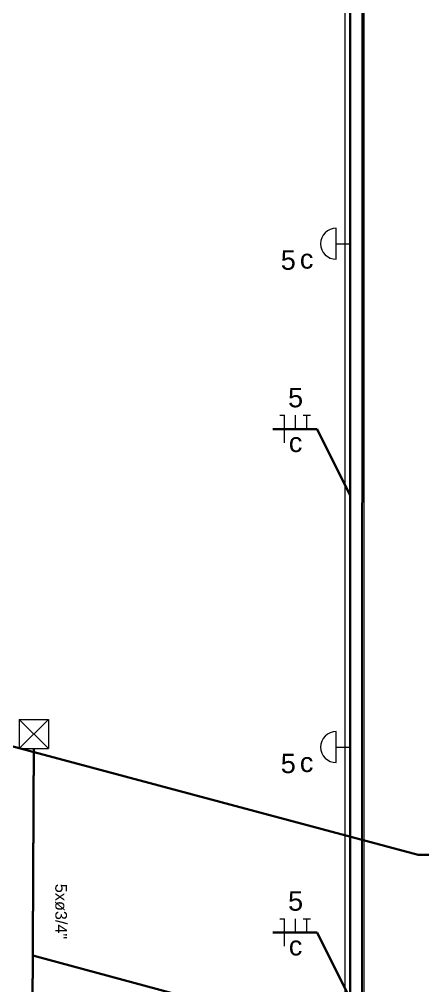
# Model space of a CAD drawing. Header units: inches. Extents: x -3 to 923, y -103 to 154.
# Drawn here: x 40.89 to 44.57, y 46.63 to 55.44 of the extents above; entities that cross this region are included whole.
import ezdxf

# ---------------------------------------------------------------- set-up
doc = ezdxf.new("R2010")
doc.units = ezdxf.units.IN
doc.header["$LTSCALE"] = 10
doc.header["$MEASUREMENT"] = 0
doc.linetypes.add('Dashed', pattern=[0.75, 0.5, -0.25])
for name, color, linetype, lineweight in [('BASE', 8, 'Continuous', 5), ('EL-Condutos', 4, 'Continuous', 30), ('EL-Fios', 9, 'Continuous', 20), ('EL-Textos condutos', 7, 'Continuous', 20), ('EL-Textos fios', 2, 'Continuous', 30), ('EL-Textos pontos', 2, 'Continuous', 30), ('P-SIMBOL', 5, 'Continuous', 20)]:
    doc.layers.add(name, color=color, linetype=linetype, lineweight=lineweight)
doc.styles.add('Arial', font='arial.ttf')

msp = doc.modelspace()

# ---------------------------------------------------------------- linework, layer by layer
msp.add_line((44.0078, 27.9408), (44.0308, 83.6808))
at = {"layer": 'BASE'}
for p, q in [((44.0308, 83.6808), (44.0308, 31.4023)), ((43.8578, 83.5078), (43.8578, 31.4023))]:
    msp.add_line(p, q, dxfattribs=at)
at = {"layer": 'EL-Condutos', "linetype": 'Continuous'}
for points in [[(43.9078, 53.3916), (43.9078, 53.6135), (43.9078, 53.8212), (43.9078, 54.0156), (43.9078, 54.1978), (43.9078, 54.3688), (43.9078, 54.5296), (43.9078, 54.6812), (43.9078, 54.8246), (43.9078, 54.9609), (43.9078, 55.0911), (43.9078, 55.2162), (43.9078, 55.3372), (43.9078, 55.4551), (43.9078, 55.571), (43.9078, 55.6859), (43.9078, 55.8008), (43.9078, 55.9167), (43.9078, 56.0346), (43.9078, 56.1556), (43.9078, 56.2807), (43.9078, 56.4109), (43.9078, 56.5472), (43.9078, 56.6906), (43.9078, 56.8422), (43.9078, 57.003), (43.9078, 57.174), (43.9078, 57.3561), (43.9078, 57.5506), (43.9078, 57.7582), (43.9078, 57.9802)], [(43.9078, 53.3916), (43.9078, 53.1698), (43.9078, 52.9622), (43.9078, 52.7679), (43.9078, 52.5858), (43.9078, 52.415), (43.9078, 52.2543), (43.9078, 52.1028), (43.9078, 51.9594), (43.9078, 51.8232), (43.9078, 51.6931), (43.9078, 51.5681), (43.9078, 51.4472), (43.9078, 51.3293), (43.9078, 51.2135), (43.9078, 51.0986), (43.9078, 50.9838), (43.9078, 50.868), (43.9078, 50.7501), (43.9078, 50.6292), (43.9078, 50.5042), (43.9078, 50.3741), (43.9078, 50.2378), (43.9078, 50.0945), (43.9078, 49.943), (43.9078, 49.7823), (43.9078, 49.6114), (43.9078, 49.4293), (43.9078, 49.235), (43.9078, 49.0275), (43.9078, 48.8057)], [(43.9078, 48.8057), (43.9078, 48.5838), (43.9078, 48.3763), (43.9078, 48.182), (43.9078, 47.9999), (43.9078, 47.829), (43.9078, 47.6683), (43.9078, 47.5168), (43.9078, 47.3735), (43.9078, 47.2373), (43.9078, 47.1071), (43.9078, 46.9821), (43.9078, 46.8612), (43.9078, 46.7433), (43.9078, 46.6275), (43.9078, 46.5127), (43.9078, 46.3979), (43.9078, 46.282), (43.9078, 46.1641), (43.9078, 46.0432), (43.9078, 45.9182), (43.9078, 45.7881), (43.9078, 45.6519), (43.9078, 45.5085), (43.9078, 45.357), (43.9078, 45.1963), (43.9078, 45.0255), (43.9078, 44.8434), (43.9078, 44.6491), (43.9078, 44.4415), (43.9078, 44.2197)]]:
    msp.add_spline(points, degree=3, dxfattribs=at)
at = {"layer": 'EL-Condutos', "linetype": 'Dashed'}
msp.add_spline([(41.0245, 48.794), (41.0237, 48.6152), (41.0228, 48.4474), (41.022, 48.2897), (41.0213, 48.1415), (41.0206, 48.0018), (41.02, 47.87), (41.0194, 47.7453), (41.0188, 47.6268), (41.0182, 47.5137), (41.0177, 47.4054), (41.0172, 47.301), (41.0167, 47.1997), (41.0162, 47.1008), (41.0157, 47.0034), (41.0152, 46.9068), (41.0148, 46.8103), (41.0143, 46.7129), (41.0138, 46.614), (41.0133, 46.5127), (41.0128, 46.4083), (41.0122, 46.3), (41.0117, 46.1869), (41.0111, 46.0684), (41.0105, 45.9437), (41.0098, 45.8119), (41.0091, 45.6722), (41.0084, 45.524), (41.0076, 45.3663), (41.0068, 45.1985), (41.0059, 45.0197)], degree=3, dxfattribs=at)
at = {"layer": 'EL-Fios', "color": 5}
for p, q in [((43.2663, 51.8284), (43.308, 51.8284)), ((43.308, 51.5784), (43.308, 51.8284)), ((43.4098, 51.7034), (43.4098, 51.8284)), ((43.4783, 51.8284), (43.545, 51.8284)), ((43.5117, 51.7034), (43.5117, 51.8284)), ((43.2663, 47.2425), (43.308, 47.2425)), ((43.308, 46.9925), (43.308, 47.2425)), ((43.4098, 47.1175), (43.4098, 47.2425)), ((43.4783, 47.2425), (43.545, 47.2425)), ((43.5117, 47.1175), (43.5117, 47.2425))]:
    msp.add_line(p, q, dxfattribs=at)
at = {"layer": 'EL-Textos fios', "color": 3}
for p, q in [((43.6075, 51.7034), (43.2038, 51.7034)), ((43.9078, 51.0986), (43.6075, 51.7034)), ((40.4058, 48.924), (44.5278, 47.8256)), ((44.5278, 47.8256), (51.228, 47.8256)), ((43.6075, 47.1175), (43.2038, 47.1175)), ((43.9078, 46.5127), (43.6075, 47.1175)), ((41.0152, 46.9068), (44.5278, 45.961))]:
    msp.add_line(p, q, dxfattribs=at)
at = {"layer": 'P-SIMBOL'}
for p, q in [((43.7793, 53.2503), (43.7793, 53.5328)), ((43.7793, 53.3916), (43.9078, 53.3916)), ((40.8927, 49.0581), (41.1577, 49.0581)), ((40.8927, 49.0581), (40.8927, 48.7931)), ((40.8927, 49.0581), (41.1577, 48.7931)), ((41.1577, 49.0581), (40.8927, 48.7931)), ((41.1577, 49.0581), (41.1577, 48.7931)), ((43.7793, 48.6644), (43.7793, 48.9469)), ((40.8927, 48.7931), (41.1577, 48.7931)), ((43.7793, 48.8057), (43.9078, 48.8057))]:
    msp.add_line(p, q, dxfattribs=at)
for centre in [(43.7793, 53.3916), (43.7793, 48.8057)]:
    msp.add_arc(centre, 0.1412, 90, 270, dxfattribs=at)

# ---------------------------------------------------------------- texts
at = {"layer": 'EL-Textos condutos', "color": 2, "insert": (41.218, 47.308), "char_height": 0.1059, "width": 0.247748, "attachment_point": 8, "rotation": 270.169, "line_spacing_factor": 0.798, "style": 'Arial'}
msp.add_mtext('5xø3/4"', dxfattribs=at)
at = {"layer": 'EL-Textos fios', "color": 3, "char_height": 0.1765, "attachment_point": 8, "line_spacing_factor": 0.798, "style": 'Arial'}
for s, insert, width in [('5', (43.4098, 51.899), 0.150872), ('c', (43.4098, 51.4915), 0.136314), ('5', (43.4098, 47.313), 0.150872), ('c', (43.4098, 46.9055), 0.136314)]:
    msp.add_mtext(s, dxfattribs=dict(at, insert=insert, width=width))
at = {"layer": 'EL-Textos pontos', "color": 2, "char_height": 0.1765, "attachment_point": 8, "line_spacing_factor": 0.798, "style": 'Arial'}
for s, insert, width in [('5', (43.3433, 53.152), 0.150872), ('c', (43.5103, 53.1625), 0.136314), ('5', (43.3433, 48.566), 0.150872), ('c', (43.5103, 48.5765), 0.136314)]:
    msp.add_mtext(s, dxfattribs=dict(at, insert=insert, width=width))

doc.saveas('drawing.dxf')
